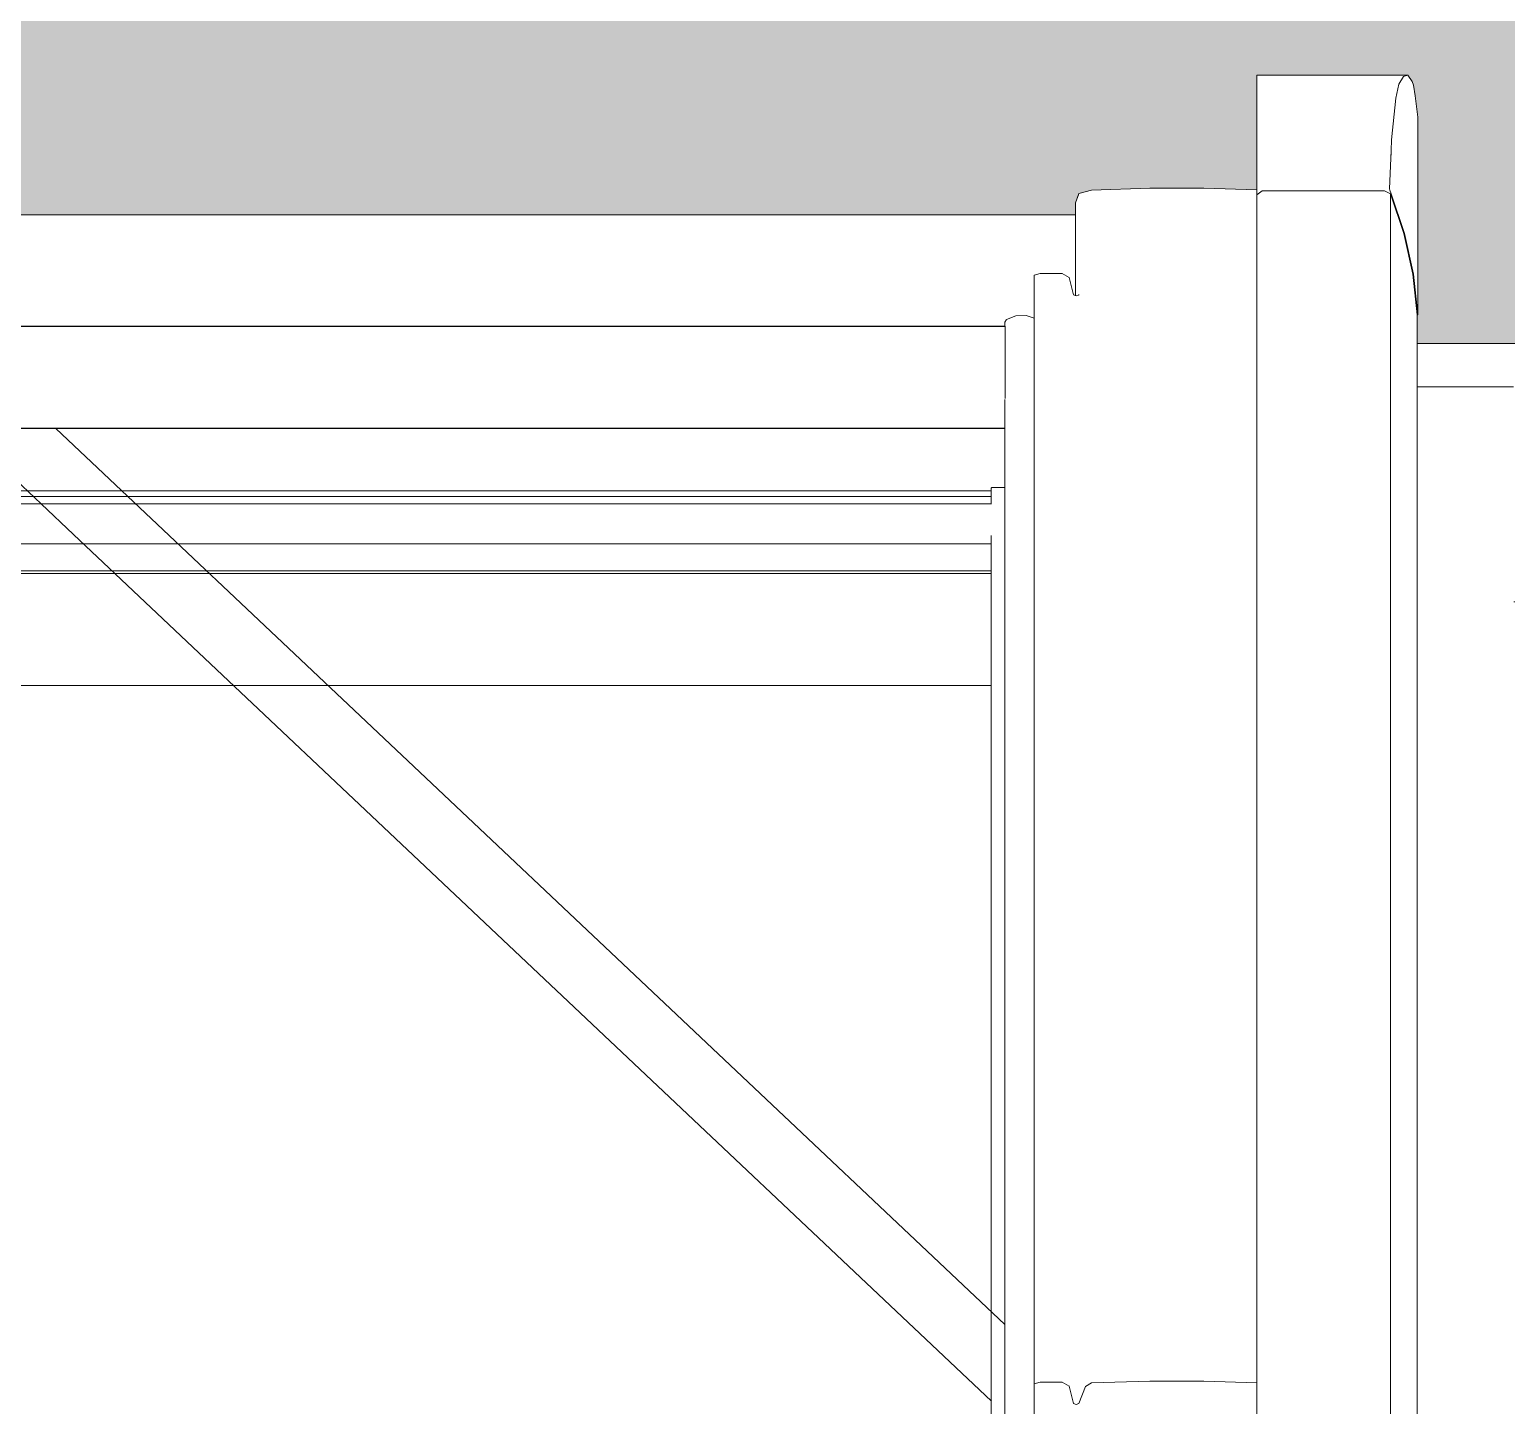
# Model space of a CAD drawing. Header units: metres. Extents: x -208 to 1512, y -277 to 123.
# Drawn here: x 16.6479 to 17.0924, y -22.4394 to -22.0253 of the extents above; entities that cross this region are included whole.
import ezdxf

# ---------------------------------------------------------------- set-up
doc = ezdxf.new("R2010")
doc.units = ezdxf.units.M
doc.header["$MEASUREMENT"] = 0
doc.linetypes.add('Wipeout_Contour', pattern=[1, 0, -1])
doc.layers.add('325 Dachfenster', color=7, linetype='Continuous')
doc.layers.add('330 Dachaufbau', color=7, linetype='Continuous')

# ---------------------------------------------------------------- blocks, each defined once
blk = doc.blocks.new('Dachfläche_8_4', base_point=(18.9306, -21.27982))
at = {"color": 254, "linetype": 'Wipeout_Contour', "lineweight": 0, "ltscale": 111.871495}
blk.add_wipeout([(17.89688, -22.11982), (16.23688, -22.11982), (16.23688, -22.14457), (17.89688, -22.14457)], dxfattribs=at).dxf.layer = '330 Dachaufbau'
at = {"layer": '330 Dachaufbau', "linetype": 'Continuous', "lineweight": 0, "true_color": 0x000000}
h = blk.add_hatch(color=18, dxfattribs=at)
h.paths.add_polyline_path([(18.91751, -24.33504), (18.9306, -21.27982), (12.32089, -21.27982), (12.32089, -21.295), (15.47503, -21.295), (15.47503, -24.33504)])
h.paths.add_polyline_path([(16.23688, -23.72517), (16.23688, -22.11982), (17.89688, -22.11982), (17.89688, -23.72517)], flags=0)
at = {"layer": '330 Dachaufbau', "color": 7, "linetype": 'Continuous', "lineweight": 18, "flags": 128}
blk.add_lwpolyline([(17.89688, -22.11982), (16.23688, -22.11982)], dxfattribs=at)
at = {"color": 254, "linetype": 'Wipeout_Contour', "lineweight": 0, "ltscale": 112.050557}
blk.add_wipeout([(17.89688, -22.17992), (16.23688, -22.17992), (16.23688, -22.1976), (17.89688, -22.1976)], dxfattribs=at).dxf.layer = '330 Dachaufbau'
at = {"layer": '330 Dachaufbau', "color": 7, "linetype": 'Continuous', "lineweight": 18, "flags": 128}
blk.add_lwpolyline([(16.23688, -22.1976), (17.89688, -22.1976)], dxfattribs=at)
at = {"color": 254, "linetype": 'Wipeout_Contour', "lineweight": 0, "ltscale": 111.966853}
blk.add_wipeout([(17.89688, -22.14457), (16.23688, -22.14457), (16.23688, -22.17992), (17.89688, -22.17992)], dxfattribs=at).dxf.layer = '330 Dachaufbau'
blk = doc.blocks.new('VELUX SlopeRoofBundle[6]_4')
at = {"color": 254, "linetype": 'Wipeout_Contour', "lineweight": 0, "ltscale": 111.505414}
blk.add_wipeout([(17.0172, -22.05852), (17.05782, -22.05852), (17.05903, -22.046), (17.0172, -22.046)], dxfattribs=at).dxf.layer = '325 Dachfenster'
at = {"color": 254, "linetype": 'Wipeout_Contour', "lineweight": 0, "ltscale": 110.735733}
blk.add_wipeout([(16.3385, -22.11475), (16.9415, -22.11475), (16.9415, -22.11454), (16.3385, -22.11454)], dxfattribs=at).dxf.layer = '325 Dachfenster'
at = {"color": 254, "linetype": 'Wipeout_Contour', "lineweight": 0, "ltscale": 110.77693}
blk.add_wipeout([(16.3385, -22.12967), (16.9415, -22.12967), (16.9415, -22.12536), (16.3385, -22.12536)], dxfattribs=at).dxf.layer = '325 Dachfenster'
at = {"color": 254, "linetype": 'Wipeout_Contour', "lineweight": 0, "ltscale": 110.810323}
blk.add_wipeout([(16.3386, -22.13745), (16.3386, -22.13851), (16.9414, -22.13851), (16.9414, -22.13745)], dxfattribs=at).dxf.layer = '325 Dachfenster'
at = {"color": 254, "linetype": 'Wipeout_Contour', "lineweight": 0, "ltscale": 110.833909}
blk.add_wipeout([(16.3386, -22.14537), (16.9414, -22.14537), (16.9414, -22.1453), (16.3386, -22.1453)], dxfattribs=at).dxf.layer = '325 Dachfenster'
at = {"color": 254, "linetype": 'Wipeout_Contour', "lineweight": 0, "ltscale": 286.559793}
blk.add_wipeout([(17.0655, -22.14657), (17.0655, -22.68144), (17.0657, -22.68332), (17.0657, -22.68333), (17.0663, -22.68649), (17.0676, -22.70039), (17.0676, -22.71636), (17.06762, -22.76367), (17.08, -22.76367), (17.08, -22.14657)], dxfattribs=at).dxf.layer = '325 Dachfenster'
at = {"color": 254, "linetype": 'Wipeout_Contour', "lineweight": 0, "ltscale": 169.387505}
blk.add_wipeout([(17.0172, -22.43262), (17.0013, -22.4321), (17.0013, -22.61651), (17.0172, -22.61651), (17.0172, -22.60274), (17.0172, -22.56128)], dxfattribs=at).dxf.layer = '325 Dachfenster'
at = {"color": 254, "linetype": 'Wipeout_Contour', "lineweight": 0, "ltscale": 112.822848}
blk.add_wipeout([(16.9629, -22.61651), (16.9637, -22.61651), (16.9637, -22.43889), (16.9629, -22.4391)], dxfattribs=at).dxf.layer = '325 Dachfenster'
at = {"color": 254, "linetype": 'Wipeout_Contour', "lineweight": 0, "ltscale": 110.753199}
blk.add_wipeout([(16.3385, -22.11475), (16.3385, -22.12536), (16.9415, -22.12536), (16.9415, -22.11475)], dxfattribs=at).dxf.layer = '325 Dachfenster'
at = {"color": 254, "linetype": 'Wipeout_Contour', "lineweight": 0, "ltscale": 110.791858}
blk.add_wipeout([(16.3385, -22.13469), (16.9415, -22.13469), (16.9415, -22.12967), (16.3385, -22.12967)], dxfattribs=at).dxf.layer = '325 Dachfenster'
at = {"color": 254, "linetype": 'Wipeout_Contour', "lineweight": 0, "ltscale": 111.850174}
blk.add_wipeout([(17.0655, -22.14657), (17.08, -22.14657), (17.08, -22.1328), (17.0655, -22.1328)], dxfattribs=at).dxf.layer = '325 Dachfenster'
at = {"color": 254, "linetype": 'Wipeout_Contour', "lineweight": 0, "ltscale": 110.813021}
blk.add_wipeout([(16.3386, -22.13851), (16.3386, -22.13915), (16.9414, -22.13915), (16.9414, -22.13851)], dxfattribs=at).dxf.layer = '325 Dachfenster'
at = {"color": 254, "linetype": 'Wipeout_Contour', "lineweight": 0, "ltscale": 112.821206}
blk.add_wipeout([(16.9621, -22.61651), (16.9629, -22.61651), (16.9629, -22.4391), (16.9621, -22.43882)], dxfattribs=at).dxf.layer = '325 Dachfenster'
at = {"color": 254, "linetype": 'Wipeout_Contour', "lineweight": 0, "ltscale": 110.81517}
blk.add_wipeout([(16.3386, -22.13915), (16.3386, -22.13986), (16.9414, -22.13986), (16.9414, -22.13915)], dxfattribs=at).dxf.layer = '325 Dachfenster'
at = {"color": 254, "linetype": 'Wipeout_Contour', "lineweight": 0, "ltscale": 283.736106}
blk.add_wipeout([(17.08, -22.14657), (17.08, -22.76367), (17.09238, -22.76367), (17.0924, -22.71636), (17.0924, -22.70039), (17.0937, -22.68649), (17.0943, -22.68333), (17.0943, -22.68332), (17.0945, -22.68144), (17.0945, -22.14657)], dxfattribs=at).dxf.layer = '325 Dachfenster'
at = {"color": 254, "linetype": 'Wipeout_Contour', "lineweight": 0, "ltscale": 112.843192}
blk.add_wipeout([(16.9637, -22.61651), (16.9657, -22.61651), (16.9657, -22.43373), (16.9637, -22.43889)], dxfattribs=at).dxf.layer = '325 Dachfenster'
at = {"color": 254, "linetype": 'Wipeout_Contour', "lineweight": 0, "ltscale": 221.636955}
blk.add_wipeout([(16.3385, -22.13554), (16.3385, -22.1364), (16.3386, -22.13667), (16.3386, -22.13745), (16.9414, -22.13745), (16.9414, -22.13667), (16.9415, -22.1364), (16.9415, -22.13554)], dxfattribs=at).dxf.layer = '325 Dachfenster'
at = {"color": 254, "linetype": 'Wipeout_Contour', "lineweight": 0, "ltscale": 139.170941}
blk.add_wipeout([(17.08, -22.1328), (17.08, -22.14657), (17.0945, -22.14657), (17.0945, -22.13315), (17.0945, -22.1328)], dxfattribs=at).dxf.layer = '325 Dachfenster'
at = {"color": 254, "linetype": 'Wipeout_Contour', "lineweight": 0, "ltscale": 110.825085}
blk.add_wipeout([(16.3386, -22.1453), (16.9414, -22.1453), (16.9414, -22.13986), (16.3386, -22.13986)], dxfattribs=at).dxf.layer = '325 Dachfenster'
at = {"color": 254, "linetype": 'Wipeout_Contour', "lineweight": 0, "ltscale": 112.835734}
blk.add_wipeout([(16.9608, -22.61651), (16.9621, -22.61651), (16.9621, -22.43882), (16.9608, -22.43366)], dxfattribs=at).dxf.layer = '325 Dachfenster'
at = {"color": 254, "linetype": 'Wipeout_Contour', "lineweight": 0, "ltscale": 112.82524}
blk.add_wipeout([(16.9657, -22.61651), (16.9675, -22.61651), (16.9675, -22.43267), (16.9657, -22.43373)], dxfattribs=at).dxf.layer = '325 Dachfenster'
at = {"color": 254, "linetype": 'Wipeout_Contour', "lineweight": 0, "ltscale": 110.801165}
blk.add_wipeout([(16.3385, -22.13554), (16.9415, -22.13554), (16.9415, -22.13469), (16.3385, -22.13469)], dxfattribs=at).dxf.layer = '325 Dachfenster'
at = {"color": 254, "linetype": 'Wipeout_Contour', "lineweight": 0, "ltscale": 112.809502}
blk.add_wipeout([(16.9608, -22.43366), (16.9587, -22.43239), (16.9587, -22.61651), (16.9608, -22.61651)], dxfattribs=at).dxf.layer = '325 Dachfenster'
at = {"color": 254, "linetype": 'Wipeout_Contour', "lineweight": 0, "ltscale": 112.845456}
blk.add_wipeout([(16.9675, -22.61651), (16.9851, -22.61651), (16.9851, -22.4321), (16.9675, -22.43267)], dxfattribs=at).dxf.layer = '325 Dachfenster'
at = {"color": 254, "linetype": 'Wipeout_Contour', "lineweight": 0, "ltscale": 112.008189}
blk.add_wipeout([(16.9629, -22.10542), (16.9621, -22.10514), (16.9621, -22.43882), (16.9629, -22.4391)], dxfattribs=at).dxf.layer = '325 Dachfenster'
at = {"color": 254, "linetype": 'Wipeout_Contour', "lineweight": 0, "ltscale": 112.792574}
blk.add_wipeout([(16.9521, -22.43239), (16.9521, -22.61651), (16.9587, -22.61651), (16.9587, -22.43239)], dxfattribs=at).dxf.layer = '325 Dachfenster'
at = {"color": 254, "linetype": 'Wipeout_Contour', "lineweight": 0, "ltscale": 112.883277}
blk.add_wipeout([(16.9851, -22.4321), (16.9851, -22.61651), (17.0013, -22.61651), (17.0013, -22.4321)], dxfattribs=at).dxf.layer = '325 Dachfenster'
at = {"color": 254, "linetype": 'Wipeout_Contour', "lineweight": 0, "ltscale": 112.1008}
blk.add_wipeout([(17.0013, -22.4321), (17.0172, -22.43262), (17.0172, -22.0989), (17.0013, -22.09838)], dxfattribs=at).dxf.layer = '325 Dachfenster'
at = {"color": 254, "linetype": 'Wipeout_Contour', "lineweight": 0, "ltscale": 166.488627}
blk.add_wipeout([(16.9636, -22.10523), (16.9629, -22.10542), (16.9629, -22.4391), (16.9637, -22.43889), (16.9637, -22.10517), (16.9636, -22.1052)], dxfattribs=at).dxf.layer = '325 Dachfenster'
at = {"color": 254, "linetype": 'Wipeout_Contour', "lineweight": 0, "ltscale": 112.784769}
blk.add_wipeout([(16.9502, -22.61651), (16.9521, -22.61651), (16.9521, -22.43239), (16.9502, -22.43288)], dxfattribs=at).dxf.layer = '325 Dachfenster'
at = {"color": 254, "linetype": 'Wipeout_Contour', "lineweight": 0, "ltscale": 112.004588}
blk.add_wipeout([(16.9637, -22.10517), (16.9637, -22.43889), (16.9657, -22.43373), (16.9657, -22.10001)], dxfattribs=at).dxf.layer = '325 Dachfenster'
at = {"color": 254, "linetype": 'Wipeout_Contour', "lineweight": 0, "ltscale": 111.997055}
blk.add_wipeout([(16.9608, -22.09998), (16.9608, -22.43366), (16.9621, -22.43882), (16.9621, -22.10514)], dxfattribs=at).dxf.layer = '325 Dachfenster'
at = {"color": 254, "linetype": 'Wipeout_Contour', "lineweight": 0, "ltscale": 111.999656}
blk.add_wipeout([(16.9657, -22.43373), (16.9675, -22.43267), (16.9675, -22.09895), (16.9657, -22.10001)], dxfattribs=at).dxf.layer = '325 Dachfenster'
at = {"layer": '325 Dachfenster', "linetype": 'Continuous', "lineweight": 0, "flags": 128}
for points in [[(16.9621, -22.43882), (16.9629, -22.4391)], [(16.9629, -22.4391), (16.9637, -22.43889)]]:
    blk.add_lwpolyline(points, dxfattribs=at)
at = {"color": 254, "linetype": 'Wipeout_Contour', "lineweight": 0, "ltscale": 111.970162}
blk.add_wipeout([(16.9521, -22.0987), (16.9521, -22.43239), (16.9587, -22.43239), (16.9587, -22.0987)], dxfattribs=at).dxf.layer = '325 Dachfenster'
at = {"color": 254, "linetype": 'Wipeout_Contour', "lineweight": 0, "ltscale": 112.020906}
blk.add_wipeout([(16.9675, -22.43267), (16.9851, -22.4321), (16.9851, -22.09838), (16.9675, -22.09895)], dxfattribs=at).dxf.layer = '325 Dachfenster'
at = {"layer": '325 Dachfenster', "linetype": 'Continuous', "lineweight": 0, "flags": 128}
for points in [[(16.9637, -22.43889), (16.9657, -22.43373)], [(16.9657, -22.43373), (16.9675, -22.43267)]]:
    blk.add_lwpolyline(points, dxfattribs=at)
at = {"color": 254, "linetype": 'Wipeout_Contour', "lineweight": 0, "ltscale": 111.960526}
blk.add_wipeout([(16.9502, -22.0992), (16.9502, -22.43288), (16.9521, -22.43239), (16.9521, -22.0987)], dxfattribs=at).dxf.layer = '325 Dachfenster'
at = {"color": 254, "linetype": 'Wipeout_Contour', "lineweight": 0, "ltscale": 111.982664}
blk.add_wipeout([(16.9587, -22.0987), (16.9587, -22.43239), (16.9608, -22.43366), (16.9608, -22.09998)], dxfattribs=at).dxf.layer = '325 Dachfenster'
at = {"color": 254, "linetype": 'Wipeout_Contour', "lineweight": 0, "ltscale": 112.061028}
blk.add_wipeout([(16.9851, -22.4321), (17.0013, -22.4321), (17.0013, -22.09838), (16.9851, -22.09838)], dxfattribs=at).dxf.layer = '325 Dachfenster'
at = {"layer": '325 Dachfenster', "linetype": 'Continuous', "lineweight": 0, "flags": 128}
for points in [[(16.9587, -22.43239), (16.9608, -22.43366)], [(16.9608, -22.43366), (16.9621, -22.43882)]]:
    blk.add_lwpolyline(points, dxfattribs=at)
at = {"color": 254, "linetype": 'Wipeout_Contour', "lineweight": 0, "ltscale": 111.525168}
blk.add_wipeout([(17.0013, -22.09838), (17.0172, -22.0989), (17.0172, -22.07358), (17.0013, -22.07307)], dxfattribs=at).dxf.layer = '325 Dachfenster'
at = {"color": 254, "linetype": 'Wipeout_Contour', "lineweight": 0, "ltscale": 196.731227}
blk.add_wipeout([(16.9627, -22.07745), (16.9627, -22.10535), (16.9629, -22.10542), (16.9636, -22.10523), (16.9636, -22.1052), (16.96367, -22.10518), (16.9637, -22.1051)], dxfattribs=at).dxf.layer = '325 Dachfenster'
at = {"color": 254, "linetype": 'Wipeout_Contour', "lineweight": 0, "ltscale": 82.850279}
blk.add_wipeout([(16.9637, -22.0747), (16.9627, -22.07745), (16.96371, -22.07478)], dxfattribs=at).dxf.layer = '325 Dachfenster'
at = {"color": 254, "linetype": 'Wipeout_Contour', "lineweight": 0, "ltscale": 387.351302}
blk.add_wipeout([(17.0172, -22.07506), (17.0189, -22.07381), (17.0557, -22.07381), (17.0575, -22.07476), (17.0615, -22.08671), (17.0642, -22.09889), (17.0655, -22.11113), (17.0655, -22.11128), (17.0657, -22.11113), (17.0644, -22.09889), (17.0617, -22.08671), (17.0577, -22.07476), (17.05728, -22.07366), (17.0172, -22.07366)], dxfattribs=at).dxf.layer = '325 Dachfenster'
at = {"color": 254, "linetype": 'Wipeout_Contour', "lineweight": 0, "ltscale": 139.178216}
blk.add_wipeout([(17.0644, -22.04206), (17.0644, -22.09889), (17.0657, -22.11113), (17.0657, -22.05172), (17.06493, -22.04523)], dxfattribs=at).dxf.layer = '325 Dachfenster'
at = {"color": 254, "linetype": 'Wipeout_Contour', "lineweight": 0, "ltscale": 111.563101}
blk.add_wipeout([(16.9627, -22.07745), (16.9637, -22.1051), (16.9657, -22.10001), (16.96371, -22.07478)], dxfattribs=at).dxf.layer = '325 Dachfenster'
at = {"color": 254, "linetype": 'Wipeout_Contour', "lineweight": 0, "ltscale": 111.554953}
blk.add_wipeout([(17.0172, -22.07366), (17.05728, -22.07366), (17.05719, -22.07323), (17.0172, -22.07323)], dxfattribs=at).dxf.layer = '325 Dachfenster'
at = {"color": 254, "linetype": 'Wipeout_Contour', "lineweight": 0, "ltscale": 222.235766}
blk.add_wipeout([(17.0577, -22.07476), (17.0617, -22.08671), (17.0617, -22.03938), (17.0614, -22.03944), (17.06, -22.04179), (17.05903, -22.046), (17.05782, -22.05852), (17.0577, -22.06172)], dxfattribs=at).dxf.layer = '325 Dachfenster'
at = {"color": 254, "linetype": 'Wipeout_Contour', "lineweight": 0, "ltscale": 83.928645}
blk.add_wipeout([(16.9637, -22.0747), (16.9657, -22.10001), (16.9675, -22.09895)], dxfattribs=at).dxf.layer = '325 Dachfenster'
at = {"color": 254, "linetype": 'Wipeout_Contour', "lineweight": 0, "ltscale": 111.472936}
blk.add_wipeout([(17.0172, -22.03944), (17.0172, -22.04179), (17.06, -22.04179), (17.0614, -22.03944)], dxfattribs=at).dxf.layer = '325 Dachfenster'
at = {"color": 254, "linetype": 'Wipeout_Contour', "lineweight": 0, "ltscale": 138.899836}
blk.add_wipeout([(17.0172, -22.05852), (17.0172, -22.07323), (17.05719, -22.07323), (17.0577, -22.06172), (17.05782, -22.05852)], dxfattribs=at).dxf.layer = '325 Dachfenster'
at = {"color": 254, "linetype": 'Wipeout_Contour', "lineweight": 0, "ltscale": 111.444173}
blk.add_wipeout([(16.9851, -22.07307), (16.9675, -22.07364), (16.9675, -22.09895), (16.9851, -22.09838)], dxfattribs=at).dxf.layer = '325 Dachfenster'
at = {"color": 254, "linetype": 'Wipeout_Contour', "lineweight": 0, "ltscale": 139.318928}
blk.add_wipeout([(17.0172, -22.03909), (17.0172, -22.03944), (17.0614, -22.03944), (17.0617, -22.03938), (17.0627, -22.03909)], dxfattribs=at).dxf.layer = '325 Dachfenster'
at = {"color": 254, "linetype": 'Wipeout_Contour', "lineweight": 0, "ltscale": 111.476341}
blk.add_wipeout([(17.0172, -22.04179), (17.0172, -22.046), (17.05903, -22.046), (17.06, -22.04179)], dxfattribs=at).dxf.layer = '325 Dachfenster'
at = {"color": 254, "linetype": 'Wipeout_Contour', "lineweight": 0, "ltscale": 112.115151}
blk.add_wipeout([(17.05719, -22.07323), (17.05728, -22.07366), (17.0577, -22.07476), (17.0577, -22.06172)], dxfattribs=at).dxf.layer = '325 Dachfenster'
at = {"color": 254, "linetype": 'Wipeout_Contour', "lineweight": 0, "ltscale": 82.892081}
blk.add_wipeout([(16.9637, -22.0747), (16.9675, -22.09895), (16.9675, -22.07364)], dxfattribs=at).dxf.layer = '325 Dachfenster'
at = {"color": 254, "linetype": 'Wipeout_Contour', "lineweight": 0, "ltscale": 111.485125}
blk.add_wipeout([(17.0013, -22.07307), (16.9851, -22.07307), (16.9851, -22.09838), (17.0013, -22.09838)], dxfattribs=at).dxf.layer = '325 Dachfenster'
at = {"layer": '325 Dachfenster', "linetype": 'Continuous', "lineweight": 0, "flags": 128}
blk.add_lwpolyline([(16.9627, -22.07745), (16.9637, -22.0747)], dxfattribs=at)
at = {"color": 254, "linetype": 'Wipeout_Contour', "lineweight": 0, "ltscale": 166.324877}
blk.add_wipeout([(17.0617, -22.03938), (17.0617, -22.08671), (17.0644, -22.09889), (17.0644, -22.04206), (17.06401, -22.04094), (17.0627, -22.03909)], dxfattribs=at).dxf.layer = '325 Dachfenster'
at = {"color": 254, "linetype": 'Wipeout_Contour', "lineweight": 0, "ltscale": 110.649186}
blk.add_wipeout([(16.9627, -22.0811), (16.3173, -22.0811), (16.3173, -22.09305), (16.9627, -22.09305)], dxfattribs=at).dxf.layer = '325 Dachfenster'
at = {"layer": '325 Dachfenster', "linetype": 'Continuous', "lineweight": 0, "flags": 128}
blk.add_lwpolyline([(17.0627, -22.03909), (17.0172, -22.03909)], dxfattribs=at)
at = {"color": 254, "linetype": 'Wipeout_Contour', "lineweight": 0, "ltscale": 110.629784}
blk.add_wipeout([(16.3173, -22.0811), (16.9627, -22.0811), (16.9627, -22.08103), (16.3173, -22.08103)], dxfattribs=at).dxf.layer = '325 Dachfenster'
at = {"color": 254, "linetype": 'Wipeout_Contour', "lineweight": 0, "ltscale": 141.60033}
blk.add_wipeout([(17.0615, -22.08671), (17.0615, -22.65831), (17.0617, -22.65891), (17.0642, -22.67017), (17.0642, -22.09889)], dxfattribs=at).dxf.layer = '325 Dachfenster'
at = {"color": 254, "linetype": 'Wipeout_Contour', "lineweight": 0, "ltscale": 443.236709}
blk.add_wipeout([(16.9627, -22.09305), (16.3173, -22.09305), (16.3173, -22.10535), (16.3179, -22.10514), (16.3192, -22.09998), (16.3213, -22.0987), (16.3279, -22.0987), (16.3298, -22.0992), (16.3298, -22.10761), (16.9502, -22.10761), (16.9502, -22.0992), (16.9521, -22.0987), (16.9587, -22.0987), (16.9608, -22.09998), (16.9621, -22.10514), (16.9627, -22.10535)], dxfattribs=at).dxf.layer = '325 Dachfenster'
at = {"layer": '325 Dachfenster', "linetype": 'Continuous', "lineweight": 0, "flags": 128}
for points in [[(16.3173, -22.08103), (16.9627, -22.08103)], [(16.9502, -22.0992), (16.9521, -22.0987), (16.9587, -22.0987)], [(16.9587, -22.0987), (16.9608, -22.09998)]]:
    blk.add_lwpolyline(points, dxfattribs=at)
at = {"color": 254, "linetype": 'Wipeout_Contour', "lineweight": 0, "ltscale": 141.556338}
blk.add_wipeout([(17.0575, -22.07476), (17.0575, -22.64643), (17.0577, -22.64696), (17.0615, -22.65831), (17.0615, -22.08671)], dxfattribs=at).dxf.layer = '325 Dachfenster'
at = {"color": 254, "linetype": 'Wipeout_Contour', "lineweight": 0, "ltscale": 112.825811}
blk.add_wipeout([(16.9637, -22.1051), (16.96367, -22.10518), (16.9637, -22.10517), (16.9657, -22.10001)], dxfattribs=at).dxf.layer = '325 Dachfenster'
at = {"color": 254, "linetype": 'Wipeout_Contour', "lineweight": 0, "ltscale": 141.60842}
blk.add_wipeout([(17.0642, -22.09889), (17.0642, -22.67017), (17.0644, -22.67108), (17.0655, -22.68144), (17.0655, -22.11113)], dxfattribs=at).dxf.layer = '325 Dachfenster'
at = {"color": 254, "linetype": 'Wipeout_Contour', "lineweight": 0, "ltscale": 388.751125}
blk.add_wipeout([(16.9502, -22.10761), (16.3298, -22.10761), (16.3298, -22.11218), (16.3322, -22.11136), (16.3353, -22.11143), (16.3381, -22.11256), (16.3386, -22.11341), (16.3386, -22.11454), (16.9414, -22.11454), (16.9414, -22.11341), (16.9419, -22.11256), (16.9447, -22.11143), (16.9478, -22.11136), (16.9502, -22.11218)], dxfattribs=at).dxf.layer = '325 Dachfenster'
at = {"layer": '325 Dachfenster', "linetype": 'Continuous', "lineweight": 0, "flags": 128}
for points in [[(17.0657, -22.11113), (17.0657, -22.05172)], [(16.9627, -22.10535), (16.9627, -22.07745)], [(16.9608, -22.09998), (16.9621, -22.10514)], [(16.9621, -22.10514), (16.9629, -22.10542)], [(16.9629, -22.10542), (16.9636, -22.10523)], [(16.9636, -22.10523), (16.9636, -22.1052)], [(16.96367, -22.10518), (16.9637, -22.1051)], [(17.0655, -22.11113), (17.0655, -22.68144)], [(17.0655, -22.11128), (17.0657, -22.11113)], [(17.0945, -22.1328), (17.08, -22.1328), (17.0655, -22.1328)]]:
    blk.add_lwpolyline(points, dxfattribs=at)
at = {"color": 254, "linetype": 'Wipeout_Contour', "lineweight": 0, "ltscale": 112.474344}
blk.add_wipeout([(17.0189, -22.07381), (17.0189, -22.64569), (17.0557, -22.64569), (17.0557, -22.07381)], dxfattribs=at).dxf.layer = '325 Dachfenster'
at = {"color": 254, "linetype": 'Wipeout_Contour', "lineweight": 0, "ltscale": 223.218296}
blk.add_wipeout([(16.9414, -22.11341), (16.9414, -22.11454), (16.9415, -22.11454), (16.9415, -22.1364), (16.9414, -22.13667), (16.9414, -22.61651), (16.9419, -22.61651), (16.9419, -22.11256)], dxfattribs=at).dxf.layer = '325 Dachfenster'
at = {"color": 254, "linetype": 'Wipeout_Contour', "lineweight": 0, "ltscale": 112.273737}
blk.add_wipeout([(16.9478, -22.11136), (16.9478, -22.61651), (16.9502, -22.61651), (16.9502, -22.11218)], dxfattribs=at).dxf.layer = '325 Dachfenster'
at = {"layer": '325 Dachfenster', "linetype": 'Continuous', "lineweight": 0, "flags": 128}
for points in [[(16.9502, -22.0992), (16.9502, -22.43288), (16.9502, -22.61651)], [(16.9502, -22.43288), (16.9521, -22.43239), (16.9587, -22.43239)]]:
    blk.add_lwpolyline(points, dxfattribs=at)
at = {"color": 254, "linetype": 'Wipeout_Contour', "lineweight": 0, "ltscale": 112.429776}
blk.add_wipeout([(17.0172, -22.07506), (17.0172, -22.64569), (17.0189, -22.64569), (17.0189, -22.07381)], dxfattribs=at).dxf.layer = '325 Dachfenster'
at = {"color": 254, "linetype": 'Wipeout_Contour', "lineweight": 0, "ltscale": 169.626097}
blk.add_wipeout([(17.0557, -22.64569), (17.05717, -22.64569), (17.05725, -22.64578), (17.0575, -22.64643), (17.0575, -22.07476), (17.0557, -22.07381)], dxfattribs=at).dxf.layer = '325 Dachfenster'
at = {"color": 254, "linetype": 'Wipeout_Contour', "lineweight": 0, "ltscale": 112.26078}
blk.add_wipeout([(16.9419, -22.11256), (16.9419, -22.61651), (16.9447, -22.61651), (16.9447, -22.11143)], dxfattribs=at).dxf.layer = '325 Dachfenster'
at = {"layer": '325 Dachfenster', "linetype": 'Continuous', "lineweight": 0, "flags": 128}
for points in [[(17.0172, -22.07323), (17.0172, -22.05852), (17.0172, -22.046), (17.0172, -22.04179), (17.0172, -22.03944), (17.0172, -22.03909)], [(17.05719, -22.07323), (17.0577, -22.06172), (17.05782, -22.05852), (17.05903, -22.046), (17.06, -22.04179), (17.0614, -22.03944), (17.0617, -22.03938), (17.0627, -22.03909), (17.06401, -22.04094), (17.0644, -22.04206), (17.06493, -22.04523), (17.0657, -22.05172)], [(16.9637, -22.0747), (16.9675, -22.07364), (16.9851, -22.07307), (17.0013, -22.07307), (17.0172, -22.07358)], [(17.0172, -22.07366), (17.0172, -22.07323)], [(17.0172, -22.07506), (17.0172, -22.07366)], [(17.0189, -22.07381), (17.0172, -22.07506)], [(17.0557, -22.07381), (17.0189, -22.07381)], [(17.0575, -22.07476), (17.0557, -22.07381)], [(17.05719, -22.07323), (17.05728, -22.07366)], [(17.0657, -22.11113), (17.0644, -22.09889), (17.0617, -22.08671), (17.0577, -22.07476), (17.05728, -22.07366)], [(17.0575, -22.07476), (17.0575, -22.64643)], [(17.0655, -22.11113), (17.0642, -22.09889), (17.0615, -22.08671), (17.0575, -22.07476)], [(17.0172, -22.07506), (17.0172, -22.64569)], [(16.3385, -22.11454), (16.9415, -22.11454)], [(16.9414, -22.11341), (16.9419, -22.11256)], [(16.9414, -22.11341), (16.9414, -22.11454)], [(16.9415, -22.11475), (16.9415, -22.11454)], [(16.9415, -22.1364), (16.9415, -22.13554), (16.9415, -22.13469), (16.9415, -22.12967), (16.9415, -22.12536), (16.9415, -22.11475)], [(16.9675, -22.43267), (16.9851, -22.4321), (17.0013, -22.4321), (17.0172, -22.43262)]]:
    blk.add_lwpolyline(points, dxfattribs=at)
at = {"color": 254, "linetype": 'Wipeout_Contour', "lineweight": 0, "ltscale": 112.265327}
blk.add_wipeout([(16.9447, -22.11143), (16.9447, -22.61651), (16.9478, -22.61651), (16.9478, -22.11136)], dxfattribs=at).dxf.layer = '325 Dachfenster'
at = {"color": 254, "linetype": 'Wipeout_Contour', "lineweight": 0, "ltscale": 83.0125}
blk.add_wipeout([(16.65587, -22.14537), (16.9414, -22.41503), (16.9414, -22.14537)], dxfattribs=at).dxf.layer = '325 Dachfenster'
at = {"layer": '325 Dachfenster', "linetype": 'Continuous', "lineweight": 0, "flags": 128}
for points in [[(16.9419, -22.11256), (16.9447, -22.11143)], [(16.9447, -22.11143), (16.9478, -22.11136)], [(16.9478, -22.11136), (16.9502, -22.11218)]]:
    blk.add_lwpolyline(points, dxfattribs=at)
at = {"color": 254, "linetype": 'Wipeout_Contour', "lineweight": 0, "ltscale": 223.607855}
blk.add_wipeout([(16.3386, -22.43977), (16.52574, -22.61651), (16.75426, -22.61651), (16.9414, -22.43977), (16.9414, -22.41503), (16.65587, -22.14537), (16.62413, -22.14537), (16.3386, -22.41503)], dxfattribs=at).dxf.layer = '325 Dachfenster'
at = {"layer": '325 Dachfenster', "linetype": 'Continuous', "lineweight": 0, "flags": 128}
for points in [[(16.9414, -22.13667), (16.9414, -22.61651)], [(16.3386, -22.1453), (16.9414, -22.1453)], [(16.3386, -22.14537), (16.9414, -22.14537)], [(16.65587, -22.14537), (16.9414, -22.41503)], [(16.64, -22.15725), (16.65146, -22.16807), (16.66119, -22.17726), (16.93743, -22.43815)], [(16.9375, -22.16312), (16.9373, -22.16333)], [(16.9373, -22.16333), (16.9373, -22.16807)], [(16.9414, -22.16312), (16.9375, -22.16312)], [(16.34257, -22.16807), (16.93743, -22.16807)], [(16.3427, -22.16418), (16.9373, -22.16418)], [(16.3427, -22.16588), (16.9373, -22.16588)], [(16.3427, -22.18009), (16.9373, -22.18009)], [(16.9373, -22.17755), (16.9373, -22.61651)], [(16.3427, -22.18822), (16.9373, -22.18822)], [(16.3427, -22.189), (16.9373, -22.189)], [(16.3427, -22.22273), (16.9373, -22.22273)]]:
    blk.add_lwpolyline(points, dxfattribs=at)
blk = doc.blocks.new('Dachfläche_16_4', base_point=(17.97, -22.1008))
at = {"layer": '325 Dachfenster', "color": 7, "linetype": 'Continuous', "lineweight": 13, "true_color": 0xf4f4f4, "flags": 128}
for points in [[(16.9373, -22.24246), (16.3427, -22.24246)], [(16.3427, -22.28679), (16.9373, -22.28679)]]:
    blk.add_lwpolyline(points, dxfattribs=at)
at = {"layer": '325 Dachfenster', "linetype": 'Continuous', "lineweight": 0}
blk.add_blockref('VELUX SlopeRoofBundle[6]_4', (0, 0), dxfattribs=at)

msp = doc.modelspace()

# ---------------------------------------------------------------- block references
at = {"layer": '330 Dachaufbau', "color": 7, "linetype": 'Continuous', "lineweight": 18}
msp.add_blockref('Dachfläche_8_4', (18.9306, -21.27982), dxfattribs=at)

# ---------------------------------------------------------------- next in the draw order: block references
at = {"layer": '325 Dachfenster', "color": 7, "linetype": 'Continuous', "lineweight": 13, "true_color": 0xf4f4f4}
msp.add_blockref('Dachfläche_16_4', (17.97, -22.1008), dxfattribs=at)

doc.saveas('drawing.dxf')
